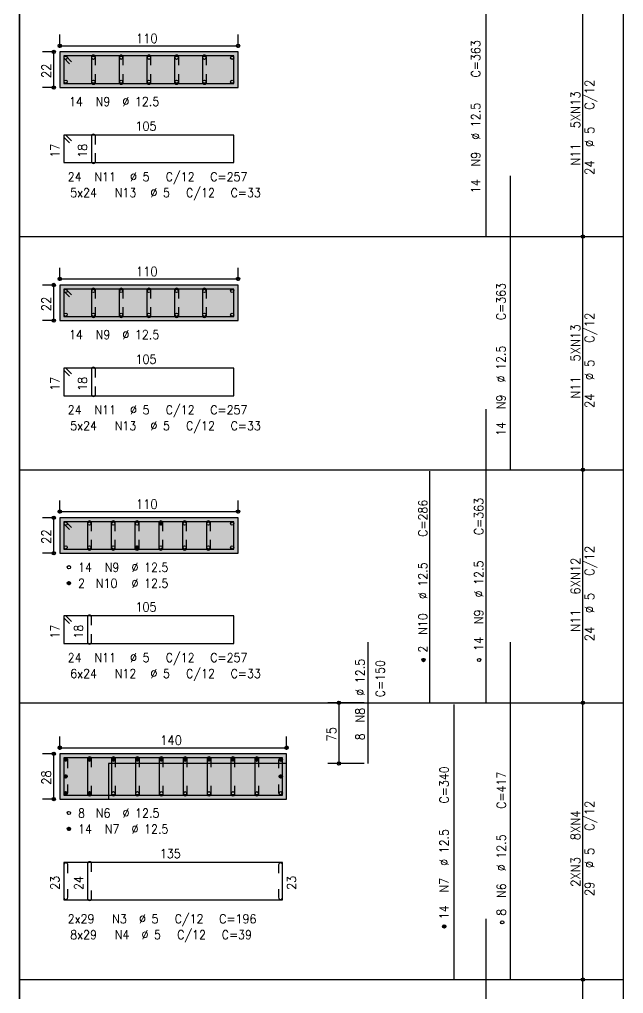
# Model space of a CAD drawing. Extents: x 0 to 119, y 0 to 84.
# Drawn here: x 75.91 to 90.83, y 23.27 to 47.34 of the extents above; entities that cross this region are included whole.
import ezdxf

# ---------------------------------------------------------------- set-up
doc = ezdxf.new("R2010")
doc.units = 0
for name, color, linetype in [('15', 15, 'Continuous'), ('18', 4, 'Continuous'), ('2', 2, 'Continuous'), ('25', 1, 'Continuous'), ('26', 3, 'Continuous'), ('3', 3, 'Continuous'), ('51', 7, 'Continuous'), ('6', 6, 'Continuous'), ('64', 7, 'Continuous')]:
    doc.layers.add(name, color=color, linetype=linetype)
doc.styles.get("Standard").update_dxf_attribs({"font": 'standard'})

msp = doc.modelspace()

# ---------------------------------------------------------------- linework, layer by layer
at = {"layer": '15', "linetype": 'Continuous'}
for p, q in [((77.008196, 26.44681), (77.008196, 25.58641)), ((77.108196, 26.24681), (77.108196, 26.44681)), ((82.308596, 26.44681), (82.308596, 26.24681)), ((82.408596, 25.58641), (82.408596, 26.44681)), ((77.008196, 25.58641), (82.408596, 25.58641))]:
    msp.add_line(p, q, dxfattribs=at)
for points in [[(75.912941, 47.73376), (75.912941, 41.97376), (90.82641, 41.97376), (90.82641, 47.73376)], [(75.912941, 41.97376), (75.912941, 36.21376), (90.82641, 36.21376), (90.82641, 41.97376)], [(75.912941, 36.21376), (75.912941, 30.45376), (90.82641, 30.45376), (90.82641, 36.21376)], [(75.912941, 30.45376), (75.912941, 23.61376), (90.82641, 23.61376), (90.82641, 30.45376)], [(75.912941, 23.61376), (75.912941, 17.49376), (90.82641, 17.49376), (90.82641, 23.61376)]]:
    msp.add_lwpolyline(points, dxfattribs=at)
for centre in [(77.058196, 26.44681), (82.358596, 26.44681)]:
    msp.add_arc(centre, 0.05, 0, 179.999999, dxfattribs=at)
at = {"layer": '18', "linetype": 'Continuous'}
for p, q in [((89.82521, 41.97376), (89.82521, 47.73376)), ((76.908396, 46.63781), (76.908396, 46.96581)), ((81.308396, 46.63781), (81.308396, 46.96581)), ((76.808396, 46.53781), (76.480396, 46.53781)), ((76.758396, 45.65781), (76.758396, 46.53781)), ((76.908396, 46.68781), (81.308396, 46.68781)), ((77.058196, 46.43801), (77.008196, 46.43801)), ((77.008196, 46.43801), (77.008196, 46.38801)), ((77.058196, 46.43801), (77.008196, 46.43801)), ((77.008196, 46.43801), (77.008196, 46.38801)), ((77.008196, 46.38801), (77.008196, 45.75761)), ((77.008196, 46.38801), (77.149618, 46.246589)), ((77.199618, 46.296589), (77.058196, 46.43801)), ((81.208596, 46.43801), (77.058196, 46.43801)), ((77.688396, 46.40801), (77.688396, 45.78761)), ((77.788396, 46.20801), (77.788396, 46.40801)), ((78.373596, 46.40801), (78.373596, 45.78761)), ((78.473596, 46.20801), (78.473596, 46.40801)), ((79.058396, 46.40801), (79.058396, 45.78761)), ((79.158396, 46.20801), (79.158396, 46.40801)), ((79.743196, 46.40801), (79.743196, 45.78761)), ((79.843196, 46.20801), (79.843196, 46.40801)), ((80.428396, 46.40801), (80.428396, 45.78761)), ((80.528396, 46.20801), (80.528396, 46.40801)), ((81.208596, 45.75761), (81.208596, 46.43801)), ((77.788396, 45.78761), (77.788396, 45.98761)), ((78.473596, 45.78761), (78.473596, 45.98761)), ((79.158396, 45.78761), (79.158396, 45.98761)), ((79.843196, 45.78761), (79.843196, 45.98761)), ((80.528396, 45.78761), (80.528396, 45.98761)), ((77.008196, 45.75761), (81.208596, 45.75761)), ((76.808396, 45.65781), (76.480396, 45.65781)), ((89.82521, 36.21376), (89.82521, 41.97376)), ((76.908396, 40.87781), (76.908396, 41.20581)), ((81.308396, 40.87781), (81.308396, 41.20581)), ((76.908396, 40.92781), (81.308396, 40.92781)), ((76.808396, 40.77781), (76.480396, 40.77781)), ((76.758396, 39.89781), (76.758396, 40.77781)), ((77.058196, 40.67801), (77.008196, 40.67801)), ((77.008196, 40.67801), (77.008196, 40.62801)), ((77.058196, 40.67801), (77.008196, 40.67801)), ((77.008196, 40.67801), (77.008196, 40.62801)), ((77.008196, 40.62801), (77.008196, 39.99761)), ((77.008196, 40.62801), (77.149618, 40.486589)), ((77.199618, 40.536589), (77.058196, 40.67801)), ((81.208596, 40.67801), (77.058196, 40.67801)), ((77.688396, 40.64801), (77.688396, 40.02761)), ((77.788396, 40.44801), (77.788396, 40.64801)), ((78.373596, 40.64801), (78.373596, 40.02761)), ((78.473596, 40.44801), (78.473596, 40.64801)), ((79.058396, 40.64801), (79.058396, 40.02761)), ((79.158396, 40.44801), (79.158396, 40.64801)), ((79.743196, 40.64801), (79.743196, 40.02761)), ((79.843196, 40.44801), (79.843196, 40.64801)), ((80.428396, 40.64801), (80.428396, 40.02761)), ((80.528396, 40.44801), (80.528396, 40.64801)), ((81.208596, 39.99761), (81.208596, 40.67801)), ((77.788396, 40.02761), (77.788396, 40.22761)), ((78.473596, 40.02761), (78.473596, 40.22761)), ((79.158396, 40.02761), (79.158396, 40.22761)), ((79.843196, 40.02761), (79.843196, 40.22761)), ((80.528396, 40.02761), (80.528396, 40.22761)), ((77.008196, 39.99761), (81.208596, 39.99761)), ((76.808396, 39.89781), (76.480396, 39.89781)), ((89.82521, 30.45376), (89.82521, 36.21376)), ((76.908396, 35.12781), (76.908396, 35.45581)), ((81.308396, 35.12781), (81.308396, 35.45581)), ((76.908396, 35.17781), (81.308396, 35.17781)), ((76.808396, 35.02781), (76.480396, 35.02781)), ((76.758396, 34.14781), (76.758396, 35.02781)), ((77.058196, 34.92801), (77.008196, 34.92801)), ((77.008196, 34.92801), (77.008196, 34.87801)), ((77.058196, 34.92801), (77.008196, 34.92801)), ((77.008196, 34.92801), (77.008196, 34.87801)), ((77.199618, 34.786589), (77.058196, 34.92801)), ((81.208596, 34.92801), (77.058196, 34.92801)), ((81.208596, 34.24761), (81.208596, 34.92801)), ((77.008196, 34.87801), (77.008196, 34.24761)), ((77.008196, 34.87801), (77.149618, 34.736589)), ((77.590396, 34.89801), (77.590396, 34.27761)), ((77.690396, 34.69801), (77.690396, 34.89801)), ((78.177596, 34.89801), (78.177596, 34.27761)), ((78.277596, 34.69801), (78.277596, 34.89801)), ((78.764796, 34.89801), (78.764796, 34.27761)), ((78.864796, 34.69801), (78.864796, 34.89801)), ((79.351996, 34.89801), (79.351996, 34.27761)), ((79.451996, 34.69801), (79.451996, 34.89801)), ((79.939196, 34.89801), (79.939196, 34.27761)), ((80.039196, 34.69801), (80.039196, 34.89801)), ((80.526396, 34.89801), (80.526396, 34.27761)), ((80.626396, 34.69801), (80.626396, 34.89801)), ((77.690396, 34.27761), (77.690396, 34.47761)), ((78.277596, 34.27761), (78.277596, 34.47761)), ((78.864796, 34.27761), (78.864796, 34.47761)), ((79.451996, 34.27761), (79.451996, 34.47761)), ((80.039196, 34.27761), (80.039196, 34.47761)), ((80.626396, 34.27761), (80.626396, 34.47761)), ((77.008196, 34.24761), (81.208596, 34.24761)), ((76.808396, 34.14781), (76.480396, 34.14781)), ((84.42526, 30.45376), (83.52226, 30.45376)), ((83.80026, 30.45376), (83.80026, 28.95376)), ((89.82521, 23.61376), (89.82521, 30.45376)), ((76.908396, 29.29461), (76.908396, 29.62261)), ((82.508396, 29.29461), (82.508396, 29.62261)), ((76.808396, 29.19461), (76.480396, 29.19461)), ((76.758396, 28.07461), (76.758396, 29.19461)), ((76.908396, 29.34461), (82.508396, 29.34461)), ((82.408596, 29.09481), (77.008196, 29.09481)), ((77.008196, 29.09481), (77.008196, 28.23441)), ((77.008196, 29.03481), (77.008196, 28.17441)), ((77.108196, 28.83481), (77.108196, 29.03481)), ((77.593596, 29.06481), (77.593596, 28.20441)), ((77.693596, 28.86481), (77.693596, 29.06481)), ((78.183196, 29.06481), (78.183196, 28.20441)), ((78.283196, 28.86481), (78.283196, 29.06481)), ((78.773596, 29.06481), (78.773596, 28.20441)), ((78.873596, 28.86481), (78.873596, 29.06481)), ((79.363196, 29.06481), (79.363196, 28.20441)), ((79.463196, 28.86481), (79.463196, 29.06481)), ((79.953596, 29.06481), (79.953596, 28.20441)), ((80.053596, 28.86481), (80.053596, 29.06481)), ((80.543196, 29.06481), (80.543196, 28.20441)), ((80.643196, 28.86481), (80.643196, 29.06481)), ((81.133596, 29.06481), (81.133596, 28.20441)), ((81.233596, 28.86481), (81.233596, 29.06481)), ((81.723196, 29.06481), (81.723196, 28.20441)), ((81.823196, 28.86481), (81.823196, 29.06481)), ((82.308596, 29.03481), (82.308596, 28.83481)), ((82.408596, 28.23441), (82.408596, 29.09481)), ((82.408596, 28.17441), (82.408596, 29.03481)), ((84.42526, 28.95376), (83.52226, 28.95376)), ((77.108196, 28.23441), (77.108196, 28.43441)), ((77.693596, 28.20441), (77.693596, 28.40441)), ((78.283196, 28.20441), (78.283196, 28.40441)), ((78.873596, 28.20441), (78.873596, 28.40441)), ((79.463196, 28.20441), (79.463196, 28.40441)), ((80.053596, 28.20441), (80.053596, 28.40441)), ((80.643196, 28.20441), (80.643196, 28.40441)), ((81.233596, 28.20441), (81.233596, 28.40441)), ((81.823196, 28.20441), (81.823196, 28.40441)), ((82.308596, 28.43441), (82.308596, 28.23441)), ((77.008196, 28.17441), (82.408596, 28.17441)), ((76.808396, 28.07461), (76.480396, 28.07461)), ((89.82521, 17.49376), (89.82521, 23.61376))]:
    msp.add_line(p, q, dxfattribs=at)
for centre, radius in [((76.908396, 46.68781), 0.041625), ((76.908396, 46.68781), 0.02075), ((81.308396, 46.68781), 0.041625), ((81.308396, 46.68781), 0.02075), ((76.758396, 46.53781), 0.041625), ((76.758396, 46.53781), 0.02075), ((76.758396, 45.65781), 0.041625), ((76.758396, 45.65781), 0.02075), ((89.82521, 41.97376), 0.041625), ((89.82521, 41.97376), 0.041625), ((89.82521, 41.97376), 0.02075), ((89.82521, 41.97376), 0.02075), ((76.908396, 40.92781), 0.041625), ((76.908396, 40.92781), 0.02075), ((81.308396, 40.92781), 0.041625), ((81.308396, 40.92781), 0.02075), ((76.758396, 40.77781), 0.041625), ((76.758396, 40.77781), 0.02075), ((76.758396, 39.89781), 0.041625), ((76.758396, 39.89781), 0.02075), ((89.82521, 36.21376), 0.041625), ((89.82521, 36.21376), 0.041625), ((89.82521, 36.21376), 0.02075), ((89.82521, 36.21376), 0.02075), ((76.908396, 35.17781), 0.041625), ((76.908396, 35.17781), 0.02075), ((81.308396, 35.17781), 0.041625), ((81.308396, 35.17781), 0.02075), ((76.758396, 35.02781), 0.041625), ((76.758396, 35.02781), 0.02075), ((76.758396, 34.14781), 0.041625), ((76.758396, 34.14781), 0.02075), ((83.80026, 30.45376), 0.041625), ((83.80026, 30.45376), 0.02075), ((89.82521, 30.45376), 0.041625), ((89.82521, 30.45376), 0.041625), ((89.82521, 30.45376), 0.02075), ((89.82521, 30.45376), 0.02075), ((76.908396, 29.34461), 0.041625), ((82.508396, 29.34461), 0.041625), ((76.758396, 29.19461), 0.041625), ((76.758396, 29.19461), 0.02075), ((76.908396, 29.34461), 0.02075), ((82.508396, 29.34461), 0.02075), ((83.80026, 28.95376), 0.041625), ((83.80026, 28.95376), 0.02075), ((76.758396, 28.07461), 0.041625), ((76.758396, 28.07461), 0.02075), ((89.82521, 23.61376), 0.041625), ((89.82521, 23.61376), 0.041625), ((89.82521, 23.61376), 0.02075), ((89.82521, 23.61376), 0.02075)]:
    msp.add_circle(centre, radius, dxfattribs=at)
for centre, start, end in [((77.738396, 46.40801), 0, 179.999999), ((78.423596, 46.40801), 0, 179.999999), ((79.108396, 46.40801), 0, 179.999999), ((79.793196, 46.40801), 0, 179.999999), ((80.478396, 46.40801), 0, 179.999999), ((77.738396, 45.78761), 179.999999, 0), ((78.423596, 45.78761), 179.999999, 0), ((79.108396, 45.78761), 179.999999, 0), ((79.793196, 45.78761), 179.999999, 0), ((80.478396, 45.78761), 179.999999, 0), ((77.738396, 40.64801), 0, 179.999999), ((78.423596, 40.64801), 0, 179.999999), ((79.108396, 40.64801), 0, 179.999999), ((79.793196, 40.64801), 0, 179.999999), ((80.478396, 40.64801), 0, 179.999999), ((77.738396, 40.02761), 179.999999, 0), ((78.423596, 40.02761), 179.999999, 0), ((79.108396, 40.02761), 179.999999, 0), ((79.793196, 40.02761), 179.999999, 0), ((80.478396, 40.02761), 179.999999, 0), ((77.640396, 34.89801), 0, 179.999999), ((78.227596, 34.89801), 0, 179.999999), ((78.814796, 34.89801), 0, 179.999999), ((79.401996, 34.89801), 0, 179.999999), ((79.989196, 34.89801), 0, 179.999999), ((80.576396, 34.89801), 0, 179.999999), ((77.640396, 34.27761), 179.999999, 0), ((78.227596, 34.27761), 179.999999, 0), ((78.814796, 34.27761), 179.999999, 0), ((79.401996, 34.27761), 179.999999, 0), ((79.989196, 34.27761), 179.999999, 0), ((80.576396, 34.27761), 179.999999, 0), ((77.058196, 29.03481), 0, 179.999999), ((77.643596, 29.06481), 0, 179.999999), ((78.233196, 29.06481), 0, 179.999999), ((78.823596, 29.06481), 0, 179.999999), ((79.413196, 29.06481), 0, 179.999999), ((80.003596, 29.06481), 0, 179.999999), ((80.593196, 29.06481), 0, 179.999999), ((81.183596, 29.06481), 0, 179.999999), ((81.773196, 29.06481), 0, 179.999999), ((82.358596, 29.03481), 0, 179.999999), ((77.058196, 28.23441), 179.999999, 0), ((77.643596, 28.20441), 179.999999, 0), ((78.233196, 28.20441), 179.999999, 0), ((78.823596, 28.20441), 179.999999, 0), ((79.413196, 28.20441), 179.999999, 0), ((80.003596, 28.20441), 179.999999, 0), ((80.593196, 28.20441), 179.999999, 0), ((81.183596, 28.20441), 179.999999, 0), ((81.773196, 28.20441), 179.999999, 0), ((82.358596, 28.23441), 179.999999, 0)]:
    msp.add_arc(centre, 0.05, start, end, dxfattribs=at)
at = {"layer": '25', "linetype": 'Continuous'}
for p, q in [((76.908396, 46.53781), (76.908396, 46.53781)), ((76.908396, 46.53781), (76.908396, 46.53781)), ((81.308396, 46.53781), (81.308396, 46.53781)), ((76.908396, 45.65781), (76.908396, 45.65781)), ((89.82521, 41.97376), (89.82521, 41.97376)), ((89.82521, 41.97376), (89.82521, 41.97376)), ((76.908396, 40.77781), (76.908396, 40.77781)), ((76.908396, 40.77781), (76.908396, 40.77781)), ((81.308396, 40.77781), (81.308396, 40.77781)), ((76.908396, 39.89781), (76.908396, 39.89781)), ((89.82521, 36.21376), (89.82521, 36.21376)), ((89.82521, 36.21376), (89.82521, 36.21376)), ((76.908396, 35.02781), (76.908396, 35.02781)), ((76.908396, 35.02781), (76.908396, 35.02781)), ((81.308396, 35.02781), (81.308396, 35.02781)), ((76.908396, 34.14781), (76.908396, 34.14781)), ((84.52526, 30.45376), (84.52526, 30.45376)), ((89.82521, 30.45376), (89.82521, 30.45376)), ((89.82521, 30.45376), (89.82521, 30.45376)), ((76.908396, 29.19461), (76.908396, 29.19461)), ((76.908396, 29.19461), (76.908396, 29.19461)), ((82.508396, 29.19461), (82.508396, 29.19461)), ((84.52526, 28.95376), (84.52526, 28.95376)), ((76.908396, 28.07461), (76.908396, 28.07461)), ((89.82521, 23.61376), (89.82521, 23.61376)), ((89.82521, 23.61376), (89.82521, 23.61376))]:
    msp.add_line(p, q, dxfattribs=at)
at = {"layer": '26', "linetype": 'Continuous'}
for points in [[(76.908396, 45.65781), (81.308396, 45.65781), (81.308396, 46.53781), (76.908396, 46.53781), (76.908396, 45.65781)], [(76.908396, 39.89781), (81.308396, 39.89781), (81.308396, 40.77781), (76.908396, 40.77781), (76.908396, 39.89781)], [(76.908396, 34.14781), (81.308396, 34.14781), (81.308396, 35.02781), (76.908396, 35.02781), (76.908396, 34.14781)], [(76.908396, 28.07461), (82.508396, 28.07461), (82.508396, 29.19461), (76.908396, 29.19461), (76.908396, 28.07461)]]:
    msp.add_lwpolyline(points, dxfattribs=at)
for points in [[(76.908396, 45.65781), (81.308396, 45.65781), (81.308396, 46.53781)], [(76.908396, 45.65781), (81.308396, 46.53781), (76.908396, 46.53781)], [(76.908396, 45.65781), (76.908396, 46.53781), (76.908396, 45.65781)], [(76.908396, 39.89781), (81.308396, 39.89781), (81.308396, 40.77781)], [(76.908396, 39.89781), (81.308396, 40.77781), (76.908396, 40.77781)], [(76.908396, 39.89781), (76.908396, 40.77781), (76.908396, 39.89781)], [(76.908396, 34.14781), (81.308396, 34.14781), (81.308396, 35.02781)], [(76.908396, 34.14781), (81.308396, 35.02781), (76.908396, 35.02781)], [(76.908396, 34.14781), (76.908396, 35.02781), (76.908396, 34.14781)], [(76.908396, 28.07461), (82.508396, 28.07461), (82.508396, 29.19461)], [(76.908396, 28.07461), (82.508396, 29.19461), (76.908396, 29.19461)], [(76.908396, 28.07461), (76.908396, 29.19461), (76.908396, 28.07461)]]:
    msp.add_solid(points, dxfattribs=at)
at = {"layer": '3', "linetype": 'Continuous'}
for points in [[(76.908396, 45.65781), (81.308396, 45.65781), (81.308396, 46.53781), (76.908396, 46.53781), (76.908396, 45.65781)], [(76.908396, 39.89781), (81.308396, 39.89781), (81.308396, 40.77781), (76.908396, 40.77781), (76.908396, 39.89781)], [(76.908396, 34.14781), (81.308396, 34.14781), (81.308396, 35.02781), (76.908396, 35.02781), (76.908396, 34.14781)], [(78.108396, 28.07461), (82.508396, 28.07461), (82.508396, 28.95461), (78.108396, 28.95461), (78.108396, 28.07461)]]:
    msp.add_lwpolyline(points, dxfattribs=at)
at = {"layer": '51', "linetype": 'Continuous'}
for p, q in [((79.362416, 34.877371), (79.407635, 34.92259)), ((79.362422, 34.88869), (79.396352, 34.922621)), ((79.364768, 34.868409), (79.416613, 34.920254)), ((79.368641, 34.860968), (79.424058, 34.916385)), ((79.373727, 34.85474), (79.430289, 34.911303)), ((79.379956, 34.849656), (79.435378, 34.905078)), ((79.387403, 34.845789), (79.439218, 34.897604)), ((79.396347, 34.843419), (79.441608, 34.88868)), ((79.407678, 34.843437), (79.441611, 34.877369)), ((78.775216, 34.287371), (78.820435, 34.33259)), ((78.775222, 34.29869), (78.809152, 34.332621)), ((78.777568, 34.278409), (78.829413, 34.330254)), ((78.781441, 34.270968), (78.836858, 34.326385)), ((78.786527, 34.26474), (78.843089, 34.321303)), ((78.792756, 34.259656), (78.848178, 34.315078)), ((78.800203, 34.255789), (78.852018, 34.307604)), ((78.809147, 34.253419), (78.854408, 34.29868)), ((78.820478, 34.253437), (78.854411, 34.287369)), ((77.093816, 33.404296), (77.139035, 33.449515)), ((77.093822, 33.415615), (77.127752, 33.449546)), ((77.096168, 33.395334), (77.148013, 33.447179)), ((77.100041, 33.387893), (77.155458, 33.44331)), ((77.105127, 33.381665), (77.161689, 33.438228)), ((77.111356, 33.376581), (77.166778, 33.432003)), ((77.118803, 33.372715), (77.170618, 33.424529)), ((77.127747, 33.370344), (77.173008, 33.415605)), ((77.139078, 33.370362), (77.173011, 33.404295)), ((85.848959, 31.506258), (85.894178, 31.551477)), ((85.848965, 31.517577), (85.882895, 31.551508)), ((85.851311, 31.497296), (85.903156, 31.549141)), ((85.855183, 31.489855), (85.910601, 31.545272)), ((85.860269, 31.483627), (85.916832, 31.54019)), ((85.866499, 31.478543), (85.921921, 31.533965)), ((85.873946, 31.474677), (85.925761, 31.526491)), ((85.88289, 31.472306), (85.928151, 31.517567)), ((85.894221, 31.472324), (85.928154, 31.506257)), ((77.013616, 29.044171), (77.058835, 29.08939)), ((77.013622, 29.05549), (77.047552, 29.089421)), ((77.015968, 29.035209), (77.067813, 29.087054)), ((77.019841, 29.027768), (77.075258, 29.083185)), ((77.024927, 29.02154), (77.081489, 29.078103)), ((77.031156, 29.016456), (77.086578, 29.071878)), ((77.038603, 29.01259), (77.090418, 29.064404)), ((77.047547, 29.010219), (77.092808, 29.05548)), ((77.058878, 29.010237), (77.092811, 29.04417)), ((77.604016, 29.044171), (77.649235, 29.08939)), ((77.604022, 29.05549), (77.637952, 29.089421)), ((77.606368, 29.035209), (77.658213, 29.087054)), ((77.610241, 29.027768), (77.665658, 29.083185)), ((77.615327, 29.02154), (77.671889, 29.078103)), ((77.621556, 29.016456), (77.676978, 29.071878)), ((77.629003, 29.01259), (77.680818, 29.064404)), ((77.637947, 29.010219), (77.683208, 29.05548)), ((77.649278, 29.010237), (77.683211, 29.04417)), ((78.193616, 29.044171), (78.238835, 29.08939)), ((78.193622, 29.05549), (78.227552, 29.089421)), ((78.195968, 29.035209), (78.247813, 29.087054)), ((78.199841, 29.027768), (78.255258, 29.083185)), ((78.204927, 29.02154), (78.261489, 29.078103)), ((78.211156, 29.016456), (78.266578, 29.071878)), ((78.218603, 29.01259), (78.270418, 29.064404)), ((78.227547, 29.010219), (78.272808, 29.05548)), ((78.238878, 29.010237), (78.272811, 29.04417)), ((78.784016, 29.044171), (78.829235, 29.08939)), ((78.784022, 29.05549), (78.817952, 29.089421)), ((78.786368, 29.035209), (78.838213, 29.087054)), ((78.790241, 29.027768), (78.845658, 29.083185)), ((78.795327, 29.02154), (78.851889, 29.078103)), ((78.801556, 29.016456), (78.856978, 29.071878)), ((78.809003, 29.01259), (78.860818, 29.064404)), ((78.817947, 29.010219), (78.863208, 29.05548)), ((78.829278, 29.010237), (78.863211, 29.044169)), ((79.373616, 29.044171), (79.418835, 29.08939)), ((79.373622, 29.05549), (79.407552, 29.089421)), ((79.375968, 29.035209), (79.427813, 29.087054)), ((79.379841, 29.027768), (79.435258, 29.083185)), ((79.384927, 29.02154), (79.441489, 29.078103)), ((79.391156, 29.016456), (79.446578, 29.071878)), ((79.398603, 29.012589), (79.450418, 29.064404)), ((79.407547, 29.010219), (79.452808, 29.05548)), ((79.418878, 29.010237), (79.452811, 29.044169)), ((79.964016, 29.044171), (80.009235, 29.08939)), ((79.964022, 29.05549), (79.997952, 29.089421)), ((79.966368, 29.035209), (80.018213, 29.087054)), ((79.970241, 29.027768), (80.025658, 29.083185)), ((79.975327, 29.02154), (80.031889, 29.078103)), ((79.981556, 29.016456), (80.036978, 29.071878)), ((79.989003, 29.012589), (80.040818, 29.064404)), ((79.997947, 29.010219), (80.043208, 29.05548)), ((80.009278, 29.010237), (80.043211, 29.044169)), ((80.553616, 29.044171), (80.598835, 29.08939)), ((80.553622, 29.05549), (80.587552, 29.089421)), ((80.555968, 29.035209), (80.607813, 29.087054)), ((80.559841, 29.027768), (80.615258, 29.083185)), ((80.564927, 29.02154), (80.621489, 29.078103)), ((80.571156, 29.016456), (80.626578, 29.071878)), ((80.578603, 29.012589), (80.630418, 29.064404)), ((80.587547, 29.010219), (80.632808, 29.05548)), ((80.598878, 29.010237), (80.632811, 29.044169)), ((81.144016, 29.044171), (81.189235, 29.08939)), ((81.144022, 29.05549), (81.177952, 29.089421)), ((81.146368, 29.035209), (81.198213, 29.087054)), ((81.150241, 29.027768), (81.205658, 29.083185)), ((81.155327, 29.02154), (81.211889, 29.078103)), ((81.161556, 29.016456), (81.216978, 29.071878)), ((81.169003, 29.012589), (81.220818, 29.064404)), ((81.177947, 29.010219), (81.223208, 29.05548)), ((81.189278, 29.010237), (81.223211, 29.044169)), ((81.733616, 29.044171), (81.778835, 29.08939)), ((81.733622, 29.05549), (81.767552, 29.089421)), ((81.735968, 29.035209), (81.787813, 29.087054)), ((81.739841, 29.027768), (81.795258, 29.083185)), ((81.744927, 29.02154), (81.801489, 29.078103)), ((81.751156, 29.016456), (81.806578, 29.071878)), ((81.758603, 29.012589), (81.810418, 29.064404)), ((81.767547, 29.010219), (81.812808, 29.05548)), ((81.778878, 29.010237), (81.812811, 29.044169)), ((82.324016, 29.044171), (82.369235, 29.08939)), ((82.324022, 29.05549), (82.357952, 29.089421)), ((82.326368, 29.035209), (82.378213, 29.087054)), ((82.330241, 29.027768), (82.385658, 29.083185)), ((82.335327, 29.02154), (82.391889, 29.078103)), ((82.341556, 29.016456), (82.396978, 29.071878)), ((82.349003, 29.012589), (82.400818, 29.064404)), ((82.357947, 29.010219), (82.403208, 29.05548)), ((82.369278, 29.010237), (82.403211, 29.044169)), ((77.013616, 28.628971), (77.058835, 28.67419)), ((77.013622, 28.64029), (77.047552, 28.674221)), ((77.015968, 28.620009), (77.067813, 28.671854)), ((77.019841, 28.612568), (77.075258, 28.667985)), ((77.024927, 28.60634), (77.081489, 28.662903)), ((77.031156, 28.601256), (77.086578, 28.656678)), ((77.038603, 28.59739), (77.090418, 28.649204)), ((82.323616, 28.628971), (82.368835, 28.67419)), ((82.323622, 28.64029), (82.357552, 28.674221)), ((82.325968, 28.620009), (82.377813, 28.671854)), ((82.329841, 28.612568), (82.385258, 28.667985)), ((82.334927, 28.60634), (82.391489, 28.662903)), ((82.341156, 28.601256), (82.396578, 28.656678)), ((82.348603, 28.597389), (82.400418, 28.649204)), ((77.047547, 28.595019), (77.092808, 28.64028)), ((77.058878, 28.595037), (77.092811, 28.62897)), ((82.357547, 28.595019), (82.402808, 28.64028)), ((82.368878, 28.595037), (82.402811, 28.628969)), ((77.013616, 28.213771), (77.058835, 28.25899)), ((77.013622, 28.22509), (77.047552, 28.259021)), ((77.015968, 28.204809), (77.067813, 28.256654)), ((77.019841, 28.197368), (77.075258, 28.252785)), ((77.024927, 28.19114), (77.081489, 28.247703)), ((77.031156, 28.186056), (77.086578, 28.241478)), ((77.038603, 28.18219), (77.090418, 28.234004)), ((77.047547, 28.179819), (77.092808, 28.22508)), ((77.058878, 28.179837), (77.092811, 28.21377)), ((77.604016, 28.213771), (77.649235, 28.25899)), ((77.604022, 28.22509), (77.637952, 28.259021)), ((77.606368, 28.204809), (77.658213, 28.256654)), ((77.610241, 28.197368), (77.665658, 28.252785)), ((77.615327, 28.19114), (77.671889, 28.247703)), ((77.621556, 28.186056), (77.676978, 28.241478)), ((77.629003, 28.18219), (77.680818, 28.234004)), ((77.637947, 28.179819), (77.683208, 28.22508)), ((77.649278, 28.179837), (77.683211, 28.21377)), ((77.093816, 27.331096), (77.139035, 27.376315)), ((77.093822, 27.342415), (77.127752, 27.376346)), ((77.096168, 27.322134), (77.148013, 27.373979)), ((77.100041, 27.314693), (77.155458, 27.37011)), ((77.105127, 27.308465), (77.161689, 27.365028)), ((77.111356, 27.303381), (77.166778, 27.358803)), ((77.118803, 27.299515), (77.170618, 27.351329)), ((77.127747, 27.297144), (77.173008, 27.342405)), ((77.139078, 27.297162), (77.173011, 27.331095)), ((86.361675, 24.920837), (86.406894, 24.966055)), ((86.36168, 24.932156), (86.395611, 24.966086)), ((86.364027, 24.911875), (86.415871, 24.96372)), ((86.367899, 24.904434), (86.423317, 24.959851)), ((86.372985, 24.898206), (86.429548, 24.954769)), ((86.379214, 24.893122), (86.434637, 24.948544)), ((86.386662, 24.889255), (86.438476, 24.94107)), ((86.395606, 24.886885), (86.440866, 24.932146)), ((86.406937, 24.886903), (86.440869, 24.920835))]:
    msp.add_line(p, q, dxfattribs=at)
for centre in [(77.053196, 46.39301), (77.738396, 46.39301), (78.423596, 46.39301), (79.108396, 46.39301), (79.793196, 46.39301), (80.478396, 46.39301), (81.163596, 46.39301), (77.053196, 45.80261), (77.738396, 45.80261), (78.423596, 45.80261), (79.108396, 45.80261), (79.793196, 45.80261), (80.478396, 45.80261), (81.163596, 45.80261), (77.053196, 40.63301), (77.738396, 40.63301), (78.423596, 40.63301), (79.108396, 40.63301), (79.793196, 40.63301), (80.478396, 40.63301), (81.163596, 40.63301), (77.053196, 40.04261), (77.738396, 40.04261), (78.423596, 40.04261), (79.108396, 40.04261), (79.793196, 40.04261), (80.478396, 40.04261), (81.163596, 40.04261), (77.053196, 34.88301), (77.640396, 34.88301), (78.227596, 34.88301), (78.814796, 34.88301), (79.401996, 34.88301), (79.989196, 34.88301), (80.576396, 34.88301), (81.163596, 34.88301), (77.053196, 34.29261), (77.640396, 34.29261), (78.227596, 34.29261), (78.814796, 34.29301), (79.401996, 34.29261), (79.989196, 34.29261), (80.576396, 34.29261), (81.163596, 34.29261), (77.133396, 33.803685), (77.133396, 33.409935), (85.888539, 31.511897), (87.260718, 31.511897), (77.053196, 29.04981), (77.643596, 29.04981), (78.233196, 29.04981), (78.823596, 29.04981), (79.413196, 29.04981), (80.003596, 29.04981), (80.593196, 29.04981), (81.183596, 29.04981), (81.773196, 29.04981), (82.363596, 29.04981), (77.053196, 28.63461), (82.363196, 28.63461), (77.053196, 28.21941), (77.643596, 28.21941), (78.233196, 28.21941), (78.823596, 28.21941), (79.413196, 28.21941), (80.003596, 28.21941), (80.593196, 28.21941), (81.183596, 28.21941), (81.773196, 28.21941), (82.363596, 28.21941), (77.133396, 27.730485), (77.133396, 27.336735), (87.831623, 25.028307), (86.401255, 24.926476)]:
    msp.add_circle(centre, 0.04, dxfattribs=at)
at = {"layer": '6', "linetype": 'Continuous'}
for p, q in [((75.912941, 6.295739), (75.912941, 78.909078)), ((90.82641, 6.295739), (90.82641, 78.909078))]:
    msp.add_line(p, q, dxfattribs=at)
at = {"layer": '64', "linetype": 'Continuous'}
for p, q in [((87.43786, 41.97376), (87.43786, 49.23376)), ((77.058196, 44.48361), (77.008196, 44.48361)), ((77.008196, 44.48361), (77.008196, 44.43361)), ((77.058196, 44.48361), (77.008196, 44.48361)), ((77.008196, 44.48361), (77.008196, 44.43361)), ((77.008196, 44.43361), (77.008196, 43.80321)), ((77.008196, 44.43361), (77.149618, 44.292189)), ((77.199618, 44.342189), (77.058196, 44.48361)), ((81.208596, 44.48361), (77.058196, 44.48361)), ((77.688396, 44.45361), (77.688396, 43.83321)), ((77.788396, 44.25361), (77.788396, 44.45361)), ((81.208596, 43.80321), (81.208596, 44.48361)), ((77.788396, 43.83321), (77.788396, 44.03321)), ((77.008196, 43.80321), (81.208596, 43.80321)), ((88.03786, 36.21376), (88.03786, 43.47376)), ((77.058196, 38.72361), (77.008196, 38.72361)), ((77.008196, 38.72361), (77.008196, 38.67361)), ((77.058196, 38.72361), (77.008196, 38.72361)), ((77.008196, 38.72361), (77.008196, 38.67361)), ((77.008196, 38.67361), (77.008196, 38.04321)), ((77.008196, 38.67361), (77.149618, 38.532189)), ((77.199618, 38.582189), (77.058196, 38.72361)), ((81.208596, 38.72361), (77.058196, 38.72361)), ((77.688396, 38.69361), (77.688396, 38.07321)), ((77.788396, 38.49361), (77.788396, 38.69361)), ((81.208596, 38.04321), (81.208596, 38.72361)), ((77.788396, 38.07321), (77.788396, 38.27321)), ((77.008196, 38.04321), (81.208596, 38.04321)), ((87.43786, 30.45376), (87.43786, 37.71376)), ((86.04386, 30.45376), (86.04386, 36.17376)), ((77.058196, 32.60159), (77.008196, 32.60159)), ((77.008196, 32.60159), (77.008196, 32.55159)), ((77.058196, 32.60159), (77.008196, 32.60159)), ((77.008196, 32.60159), (77.008196, 32.55159)), ((77.008196, 32.55159), (77.008196, 31.92119)), ((77.008196, 32.55159), (77.149618, 32.410168)), ((77.199618, 32.460168), (77.058196, 32.60159)), ((81.208596, 32.60159), (77.058196, 32.60159)), ((77.590396, 32.57159), (77.590396, 31.95119)), ((77.690396, 32.37159), (77.690396, 32.57159)), ((81.208596, 31.92119), (81.208596, 32.60159)), ((77.690396, 31.95119), (77.690396, 32.15119)), ((77.008196, 31.92119), (81.208596, 31.92119)), ((84.52526, 28.95376), (84.52526, 31.95376)), ((88.03786, 23.61376), (88.03786, 31.95376)), ((86.64386, 23.61376), (86.64386, 30.41376)), ((82.408596, 26.50681), (77.008196, 26.50681)), ((77.008196, 26.50681), (77.008196, 25.64641)), ((82.408596, 25.64641), (82.408596, 26.50681)), ((77.593596, 26.47681), (77.593596, 25.61641)), ((77.693596, 26.27681), (77.693596, 26.47681)), ((77.108196, 25.64641), (77.108196, 25.84641)), ((77.693596, 25.61641), (77.693596, 25.81641)), ((82.308596, 25.84641), (82.308596, 25.64641)), ((87.43786, 17.49376), (87.43786, 25.11376))]:
    msp.add_line(p, q, dxfattribs=at)
for centre, start, end in [((77.738396, 44.45361), 0, 179.999999), ((77.738396, 43.83321), 179.999999, 0), ((77.738396, 38.69361), 0, 179.999999), ((77.738396, 38.07321), 179.999999, 0), ((77.640396, 32.57159), 0, 179.999999), ((77.640396, 31.95119), 179.999999, 0), ((77.643596, 26.47681), 0, 179.999999), ((77.058196, 25.64641), 179.999999, 0), ((77.643596, 25.61641), 179.999999, 0), ((82.358596, 25.64641), 179.999999, 0)]:
    msp.add_arc(centre, 0.05, start, end, dxfattribs=at)

# ---------------------------------------------------------------- texts
at = {"layer": '2', "linetype": 'Continuous'}
for s, p in [('6', (90.82541, 41.97376)), ('5', (90.82541, 36.21376)), ('4', (90.82541, 30.45376)), ('3', (90.82541, 23.61376))]:
    msp.add_text(s, height=0.001, dxfattribs=at).set_placement(p)
at = {"layer": '25', "linetype": 'Continuous'}
for s, height, p in [('110', 0.23, (78.786396, 46.75681)), ('14', 0.22, (77.133396, 45.201185)), ('N9', 0.22, (77.793396, 45.201185)), ('%%C 12.5', 0.22, (78.453396, 45.201185)), ('110', 0.23, (78.786396, 40.99681)), ('14', 0.22, (77.133396, 39.441185)), ('N9', 0.22, (77.793396, 39.441185)), ('%%C 12.5', 0.22, (78.453396, 39.441185)), ('110', 0.23, (78.786396, 35.24681)), ('14', 0.22, (77.358396, 33.691185)), ('N9', 0.22, (78.018396, 33.691185)), ('%%C 12.5', 0.22, (78.678396, 33.691185)), ('2', 0.22, (77.358396, 33.297435)), ('N10', 0.22, (77.798396, 33.297435)), ('%%C 12.5', 0.22, (78.678396, 33.297435)), ('140', 0.23, (79.386396, 29.41361)), ('8', 0.22, (77.358396, 27.617985)), ('N6', 0.22, (77.798396, 27.617985)), ('%%C 12.5', 0.22, (78.458396, 27.617985)), ('14', 0.22, (77.358396, 27.224235)), ('N7', 0.22, (78.018396, 27.224235)), ('%%C 12.5', 0.22, (78.678396, 27.224235))]:
    msp.add_text(s, height=height, dxfattribs=at).set_placement(p)
for s, p in [('22', (76.689396, 45.89081)), ('C/12', (90.10121, 45.10676)), ('5XN13', (89.75621, 44.64676)), ('%%C 5', (90.10121, 44.18676)), ('N11', (89.75621, 43.72676)), ('24', (90.10121, 43.49676)), ('22', (76.689396, 40.13081)), ('C/12', (90.10121, 39.34676)), ('5XN13', (89.75621, 38.88676)), ('%%C 5', (90.10121, 38.42676)), ('N11', (89.75621, 37.96676)), ('24', (90.10121, 37.73676)), ('22', (76.689396, 34.38081)), ('C/12', (90.10121, 33.58676)), ('6XN12', (89.75621, 33.12676)), ('%%C 5', (90.10121, 32.66676)), ('N11', (89.75621, 32.20676)), ('24', (90.10121, 31.97676)), ('75', (83.73126, 29.49676)), ('28', (76.689396, 28.42761)), ('C/12', (90.10121, 27.28676)), ('8XN4', (89.75621, 27.05676)), ('%%C 5', (90.10121, 26.36676)), ('2XN3', (89.75621, 25.90676)), ('29', (90.10121, 25.67676))]:
    msp.add_text(s, height=0.23, rotation=90, dxfattribs=at).set_placement(p)
at = {"layer": '26', "linetype": 'Continuous'}
for s, p in [('C=363', (87.286992, 45.907499)), ('%%C 12.5', (87.286992, 44.367499)), ('17', (76.898196, 43.92341)), ('18', (77.578396, 43.92341)), ('N9', (87.286992, 43.707499)), ('14', (87.286992, 43.047499)), ('C=363', (87.911088, 39.908916)), ('%%C 12.5', (87.911088, 38.368916)), ('17', (76.898196, 38.16341)), ('18', (77.578396, 38.16341)), ('N9', (87.911088, 37.708916)), ('14', (87.911088, 37.048916)), ('C=286', (85.98124, 34.553794)), ('C=363', (87.363239, 34.597436)), ('%%C 12.5', (87.363239, 33.057436)), ('%%C 12.5', (85.98124, 33.013794)), ('N10', (85.98124, 32.133794)), ('N9', (87.363239, 32.397436)), ('17', (76.898196, 32.04139)), ('18', (77.480396, 32.04139)), ('14', (87.363239, 31.737436)), ('2', (85.98124, 31.693794)), ('%%C 12.5', (84.432804, 30.627627)), ('C=150', (84.929484, 30.590558)), ('N8', (84.432804, 29.967627)), ('8', (84.432804, 29.527627)), ('C=340', (86.507049, 27.96448)), ('C=417', (87.920514, 27.831612)), ('%%C 12.5', (86.507049, 26.42448)), ('%%C 12.5', (87.920514, 26.291612)), ('23', (76.898196, 25.83161)), ('24', (77.483596, 25.82661)), ('23', (82.738596, 25.83161)), ('N7', (86.507049, 25.76448)), ('N6', (87.920514, 25.631612)), ('14', (86.507049, 25.10448)), ('8', (87.920514, 25.191612))]:
    msp.add_text(s, height=0.22, rotation=90, dxfattribs=at).set_placement(p)
for s, p in [('105', (78.778396, 44.59361)), ('C/12', (79.523196, 43.34211)), ('24', (77.103196, 43.34211)), ('N11', (77.763196, 43.34211)), ('%%C 5', (78.643196, 43.34211)), ('C=257', (80.623196, 43.34211)), ('5x24', (77.165696, 42.94836)), ('N13', (78.265696, 42.94836)), ('%%C 5', (79.145696, 42.94836)), ('C/12', (80.025696, 42.94836)), ('C=33', (81.125696, 42.94836)), ('105', (78.778396, 38.83361)), ('24', (77.103196, 37.58211)), ('N11', (77.763196, 37.58211)), ('%%C 5', (78.643196, 37.58211)), ('C/12', (79.523196, 37.58211)), ('C=257', (80.623196, 37.58211)), ('5x24', (77.165696, 37.18836)), ('N13', (78.265696, 37.18836)), ('%%C 5', (79.145696, 37.18836)), ('C/12', (80.025696, 37.18836)), ('C=33', (81.125696, 37.18836)), ('105', (78.778396, 32.71159)), ('24', (77.103196, 31.46009)), ('N11', (77.763196, 31.46009)), ('%%C 5', (78.643196, 31.46009)), ('C/12', (79.523196, 31.46009)), ('C=257', (80.623196, 31.46009)), ('C/12', (80.025696, 31.06634)), ('6x24', (77.165696, 31.06634)), ('N12', (78.265696, 31.06634)), ('%%C 5', (79.145696, 31.06634)), ('C=33', (81.125696, 31.06634)), ('135', (79.378396, 26.61681)), ('2x29', (77.103196, 25.00531)), ('N3', (78.203196, 25.00531)), ('%%C 5', (78.863196, 25.00531)), ('C/12', (79.743196, 25.00531)), ('C=196', (80.843196, 25.00531)), ('8x29', (77.165696, 24.61156)), ('N4', (78.265696, 24.61156)), ('%%C 5', (78.925696, 24.61156)), ('C/12', (79.805696, 24.61156)), ('C=39', (80.905696, 24.61156))]:
    msp.add_text(s, height=0.22, dxfattribs=at).set_placement(p)
at = {"layer": '3', "linetype": 'Continuous'}
for s, p in [('288', (90.82621, 44.85226)), ('288', (90.82621, 39.09226)), ('288', (90.82621, 33.33226)), ('342', (90.82621, 27.03226))]:
    msp.add_text(s, height=0.001, rotation=90, dxfattribs=at).set_placement(p)

doc.saveas('drawing.dxf')
